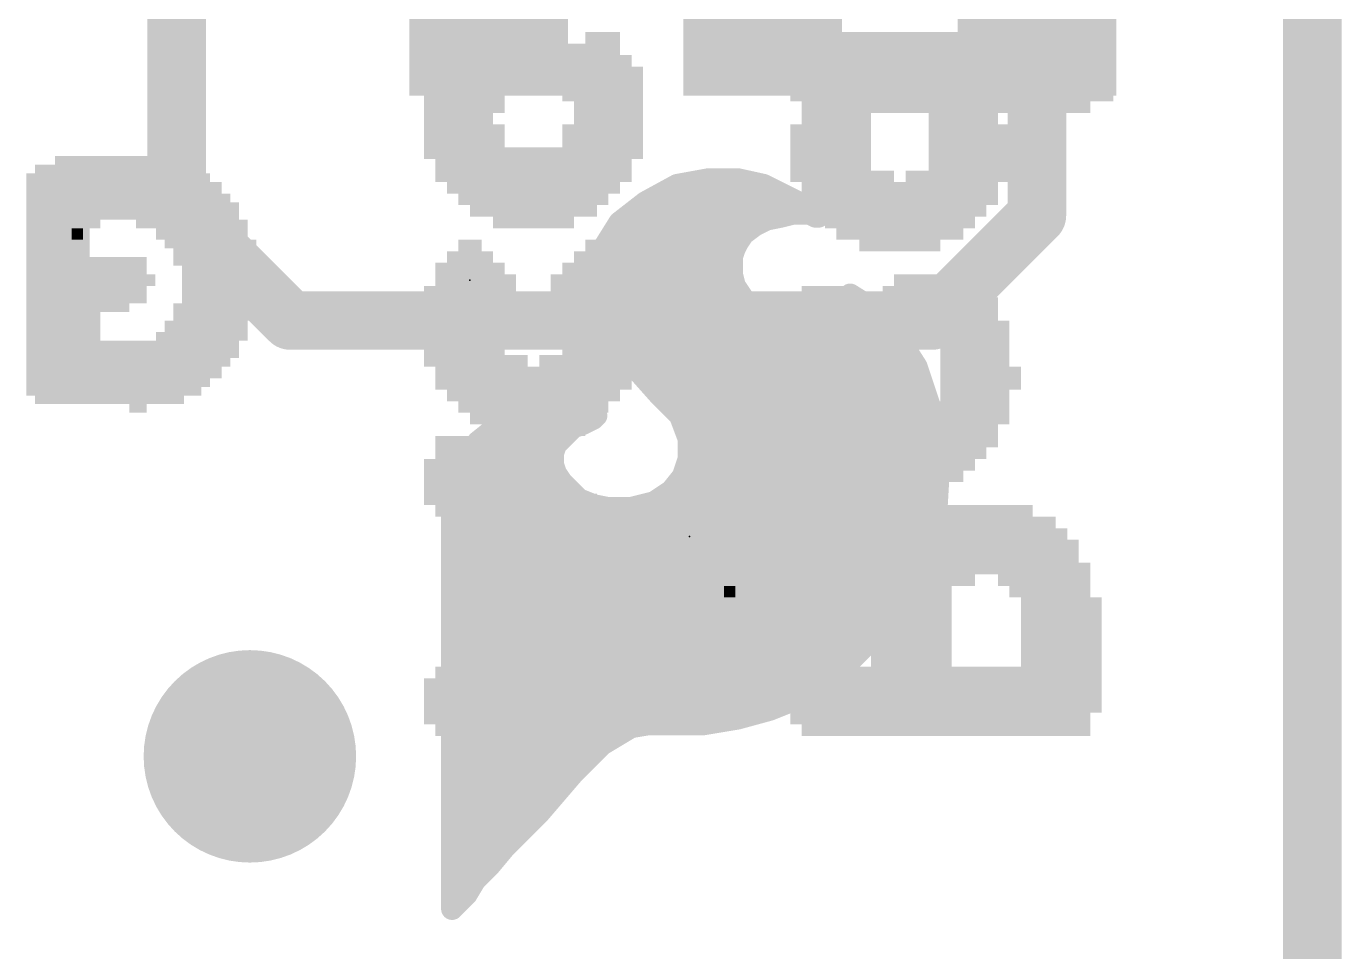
# Model space of a CAD drawing. Extents: x -42 to 65, y -11 to 21.
# Drawn here: x 9.512 to 14.072, y 0.212 to 3.42 of the extents above; entities that cross this region are included whole.
import ezdxf

# ---------------------------------------------------------------- set-up
doc = ezdxf.new("R2010")
doc.units = 0
for name, color, linetype in [('1', 12, 'CONTINUOUS'), ('16', 132, 'CONTINUOUS'), ('18', 110, 'CONTINUOUS'), ('20', 31, 'CONTINUOUS'), ('21', 41, 'CONTINUOUS'), ('22', 40, 'CONTINUOUS'), ('23', 53, 'CONTINUOUS'), ('24', 53, 'CONTINUOUS')]:
    doc.layers.add(name, color=color, linetype=linetype)

# ---------------------------------------------------------------- blocks, each defined once
blk = doc.blocks.new('RECT')
blk.add_solid([(-0.5, -0.5), (0.5, -0.5), (-0.5, 0.5), (0.5, 0.5)])
blk = doc.blocks.new('ROUNDV')
at = {"const_width": 0.5}
blk.add_lwpolyline([(0, -0.25, 1), (0, 0.25, 1), (0, -0.25)], format="xyb", dxfattribs=at)

msp = doc.modelspace()

# ---------------------------------------------------------------- linework, layer by layer
at = {"layer": '1', "const_width": 0.2032}
for points in [[(13.97, 17.78), (13.97, 0)], [(10.033, 3.81), (10.033, 2.794)], [(13.015, 3.7799), (13.015, 2.7639)], [(10.427, 2.4), (10.033, 2.794)], [(13.015, 2.7639), (12.6511, 2.4)], [(12.6511, 2.4), (10.427, 2.4)]]:
    msp.add_lwpolyline(points, dxfattribs=at)
at = {"layer": '1', "const_width": 0.1016}
for points in [[(10.0689, 2.8299, 1), (9.9971, 2.7581)], [(9.9822, 2.794, 1), (10.0838, 2.794)], [(13.0509, 2.728, 1), (12.9791, 2.7998)], [(12.9642, 2.7639, 1), (13.0658, 2.7639)], [(10.427, 2.4508, 1), (10.427, 2.3492)], [(10.3911, 2.3641, 1), (10.4629, 2.4359)], [(12.6152, 2.4359, 1), (12.687, 2.3641)], [(12.6511, 2.3492, 1), (12.6511, 2.4508)]]:
    msp.add_lwpolyline(points, format="xyb", dxfattribs=at)
at = {"layer": '16', "const_width": 0.2032}
msp.add_lwpolyline([(13.97, 17.78), (13.97, 0)], dxfattribs=at)
at = {"layer": '20', "const_width": 0.2032}
msp.add_lwpolyline([(13.97, 17.78), (13.97, 0)], dxfattribs=at)
at = {"layer": '21', "const_width": 0.0762}
for points in [[(11.878, 2.89), (11.768, 2.87)], [(11.978, 2.89), (11.878, 2.89)], [(12.068, 2.87), (11.978, 2.89)], [(11.768, 2.87), (11.658, 2.81)], [(12.208, 2.8), (12.068, 2.87)], [(11.658, 2.81), (11.568, 2.74)], [(11.6752, 2.8194), (12.1692, 2.8194)], [(12.248, 2.77), (12.208, 2.8)], [(12.038, 2.73), (12.078, 2.75)], [(12.078, 2.75), (12.128, 2.76)], [(12.128, 2.76), (12.168, 2.77)], [(12.168, 2.77), (12.228, 2.77)], [(12.228, 2.77), (12.248, 2.76)], [(12.258, 2.76), (12.248, 2.77)], [(12.248, 2.76), (12.258, 2.76)], [(11.568, 2.74), (11.518, 2.66)], [(11.5721, 2.7432), (12.0644, 2.7432)], [(11.978, 2.67), (11.998, 2.7)], [(11.998, 2.7), (12.038, 2.73)], [(11.518, 2.66), (11.488, 2.57)], [(11.5224, 2.667), (11.9765, 2.667)], [(11.968, 2.65), (11.978, 2.67)], [(11.958, 2.62), (11.968, 2.65)], [(11.958, 2.56), (11.958, 2.62)], [(11.488, 2.57), (11.488, 2.49)], [(11.4949, 2.5908), (11.958, 2.5908)], [(11.968, 2.52), (11.958, 2.56)], [(12.008, 2.46), (11.968, 2.52)], [(11.488, 2.5146), (11.9716, 2.5146)], [(11.488, 2.49), (11.508, 2.4)], [(12.368, 2.49), (12.368, 2.4)], [(12.448, 2.44), (12.368, 2.49)], [(11.4995, 2.4384), (12.0296, 2.4384)], [(12.068, 2.4), (12.008, 2.46)], [(12.368, 2.4384), (12.4494, 2.4384)], [(12.528, 2.35), (12.448, 2.44)], [(11.508, 2.4), (11.558, 2.31)], [(12.108, 2.37), (12.068, 2.4)], [(12.368, 2.4), (12.358, 2.37)], [(11.529, 2.3622), (12.1197, 2.3622)], [(12.138, 2.35), (12.108, 2.37)], [(12.178, 2.33), (12.138, 2.35)], [(12.348, 2.35), (12.318, 2.32)], [(12.358, 2.37), (12.348, 2.35)], [(12.3541, 2.3622), (12.5172, 2.3622)], [(12.598, 2.24), (12.528, 2.35)], [(11.558, 2.31), (11.628, 2.23)], [(12.258, 2.31), (12.178, 2.33)], [(12.288, 2.31), (12.258, 2.31)], [(12.318, 2.32), (12.288, 2.31)], [(11.579, 2.286), (12.5687, 2.286)], [(11.628, 2.23), (11.708, 2.14)], [(11.646, 2.2098), (12.6081, 2.2098)], [(12.648, 2.09), (12.598, 2.24)], [(11.708, 2.14), (11.778, 2.07)], [(11.7144, 2.1336), (12.6335, 2.1336)], [(11.218, 2.07), (11.168, 2.05)], [(11.268, 2.08), (11.218, 2.07)], [(11.328, 2.09), (11.268, 2.08)], [(11.448, 2.09), (11.328, 2.09)], [(11.438, 2.04), (11.478, 2.06)], [(11.488, 2.07), (11.448, 2.09)], [(11.478, 2.06), (11.488, 2.07)], [(11.778, 2.07), (11.808, 1.99)], [(12.678, 1.93), (12.648, 2.09)], [(11.128, 2.02), (11.078, 1.98)], [(11.168, 2.05), (11.128, 2.02)], [(11.1865, 2.0574), (11.4728, 2.0574)], [(11.348, 1.97), (11.408, 2.03)], [(11.408, 2.03), (11.438, 2.04)], [(11.7827, 2.0574), (12.6541, 2.0574)], [(11.078, 1.98), (11.018, 1.88)], [(11.0795, 1.9812), (11.3592, 1.9812)], [(11.338, 1.94), (11.348, 1.97)], [(11.808, 1.99), (11.808, 1.92)], [(11.808, 1.9812), (12.6684, 1.9812)], [(11.338, 1.9), (11.338, 1.94)], [(12.668, 1.76), (12.678, 1.93)], [(11.018, 1.88), (10.998, 1.81)], [(11.033, 1.905), (11.338, 1.905)], [(11.348, 1.87), (11.338, 1.9)], [(11.808, 1.92), (11.788, 1.86)], [(11.803, 1.905), (12.6765, 1.905)], [(11.368, 1.84), (11.348, 1.87)], [(11.428, 1.78), (11.368, 1.84)], [(11.788, 1.86), (11.748, 1.81)], [(10.998, 1.81), (10.988, 1.73)], [(11.0034, 1.8288), (11.3792, 1.8288)], [(11.748, 1.81), (11.688, 1.77)], [(11.763, 1.8288), (12.672, 1.8288)], [(10.9908, 1.7526), (11.515, 1.7526)], [(11.478, 1.76), (11.428, 1.78)], [(11.528, 1.75), (11.478, 1.76)], [(11.608, 1.75), (11.528, 1.75)], [(11.688, 1.77), (11.608, 1.75)], [(11.6184, 1.7526), (12.6661, 1.7526)], [(12.618, 1.57), (12.668, 1.76)], [(10.988, 1.73), (10.988, 0.36)], [(10.988, 1.6764), (12.646, 1.6764)], [(10.988, 1.6002), (12.6259, 1.6002)], [(12.518, 1.39), (12.618, 1.57)], [(10.988, 1.524), (12.5924, 1.524)], [(10.988, 1.4478), (12.5501, 1.4478)], [(12.448, 1.3), (12.518, 1.39)], [(10.988, 1.3716), (12.5037, 1.3716)], [(10.988, 1.2954), (12.4434, 1.2954)], [(12.368, 1.22), (12.448, 1.3)], [(10.988, 1.2192), (12.3671, 1.2192)], [(12.288, 1.15), (12.368, 1.22)], [(12.188, 1.09), (12.288, 1.15)], [(10.988, 1.143), (12.2763, 1.143)], [(10.988, 1.0668), (12.13, 1.0668)], [(12.088, 1.05), (12.188, 1.09)], [(11.858, 1), (11.978, 1.02)], [(11.978, 1.02), (12.088, 1.05)], [(10.988, 0.9906), (11.6116, 0.9906)], [(11.508, 0.93), (11.608, 0.99)], [(11.608, 0.99), (11.668, 1)], [(11.668, 1), (11.858, 1)], [(11.408, 0.83), (11.508, 0.93)], [(10.988, 0.9144), (11.4924, 0.9144)], [(10.988, 0.8382), (11.4162, 0.8382)], [(11.288, 0.69), (11.408, 0.83)], [(10.988, 0.762), (11.3497, 0.762)], [(10.988, 0.6858), (11.2838, 0.6858)], [(11.168, 0.57), (11.288, 0.69)], [(10.988, 0.6096), (11.2076, 0.6096)], [(11.118, 0.51), (11.168, 0.57)], [(10.988, 0.5334), (11.1375, 0.5334)], [(11.068, 0.46), (11.118, 0.51)], [(10.988, 0.4572), (11.0663, 0.4572)], [(11.038, 0.41), (11.068, 0.46)], [(10.988, 0.36), (11.038, 0.41)], [(10.988, 0.381), (11.009, 0.381)]]:
    msp.add_lwpolyline(points, dxfattribs=at)
at = {"layer": '21', "const_width": 0.0381}
for points in [[(11.878, 2.9091, 1), (11.878, 2.871)], [(11.8814, 2.8713, 1), (11.8746, 2.9087)], [(11.9821, 2.9086, 1), (11.9739, 2.8714)], [(11.978, 2.871, 1), (11.978, 2.9091)], [(11.7646, 2.8887, 1), (11.7714, 2.8513)], [(11.7771, 2.8533, 1), (11.7589, 2.8867)], [(12.0765, 2.887, 1), (12.0595, 2.853)], [(12.0639, 2.8514, 1), (12.0721, 2.8886)], [(11.6489, 2.8267, 1), (11.6671, 2.7933)], [(11.6697, 2.795, 1), (11.6463, 2.825)], [(11.6752, 2.8385, 1), (11.6752, 2.8004)], [(12.1692, 2.8004, 1), (12.1692, 2.8385)], [(12.2194, 2.8152, 1), (12.1966, 2.7848)], [(12.1995, 2.783, 1), (12.2165, 2.817)], [(12.0743, 2.7687, 1), (12.0817, 2.7313)], [(12.0865, 2.733, 1), (12.0695, 2.767)], [(12.1234, 2.7785, 1), (12.1326, 2.7415)], [(12.1317, 2.7413, 1), (12.1243, 2.7787)], [(12.168, 2.7891, 1), (12.168, 2.751)], [(12.1726, 2.7515, 1), (12.1634, 2.7885)], [(12.2365, 2.787, 1), (12.2195, 2.753)], [(12.228, 2.751, 1), (12.228, 2.7891)], [(12.2615, 2.7835, 1), (12.2345, 2.7565)], [(12.248, 2.7791, 1), (12.248, 2.741)], [(12.2366, 2.7548, 1), (12.2594, 2.7852)], [(12.2395, 2.743, 1), (12.2565, 2.777)], [(12.2445, 2.7465, 1), (12.2715, 2.7735)], [(12.258, 2.741, 1), (12.258, 2.7791)], [(11.5563, 2.755, 1), (11.5797, 2.725)], [(11.5842, 2.7299, 1), (11.5518, 2.7501)], [(11.5721, 2.7623, 1), (11.5721, 2.7242)], [(12.0139, 2.6894, 1), (11.9821, 2.7106)], [(12.0295, 2.747, 1), (12.0465, 2.713)], [(12.0494, 2.7148, 1), (12.0266, 2.7452)], [(12.0644, 2.7242, 1), (12.0644, 2.7623)], [(11.5361, 2.654, 1), (11.4999, 2.666)], [(11.5224, 2.6861, 1), (11.5224, 2.648)], [(11.9621, 2.6806, 1), (11.9939, 2.6594)], [(11.995, 2.6615, 1), (11.961, 2.6785)], [(11.9765, 2.648, 1), (11.9765, 2.6861)], [(11.9866, 2.7152, 1), (12.0094, 2.6848)], [(11.5018, 2.6701, 1), (11.5342, 2.6499)], [(11.9399, 2.626, 1), (11.9761, 2.614)], [(11.9771, 2.62, 1), (11.939, 2.62)], [(11.951, 2.6585, 1), (11.985, 2.6415)], [(11.9861, 2.644, 1), (11.9499, 2.656)], [(11.5071, 2.57, 1), (11.469, 2.57)], [(11.4949, 2.6099, 1), (11.4949, 2.5718)], [(11.958, 2.5718, 1), (11.958, 2.6099)], [(11.4699, 2.576, 1), (11.5061, 2.564)], [(11.9765, 2.5646, 1), (11.9395, 2.5554)], [(11.939, 2.56, 1), (11.9771, 2.56)], [(11.9839, 2.5306, 1), (11.9521, 2.5094)], [(11.488, 2.5337, 1), (11.488, 2.4956)], [(11.5066, 2.4941, 1), (11.4694, 2.4859)], [(11.469, 2.49, 1), (11.5071, 2.49)], [(11.9495, 2.5154, 1), (11.9865, 2.5246)], [(11.9716, 2.4956, 1), (11.9716, 2.5337)], [(12.3781, 2.5062, 1), (12.3579, 2.4738)], [(12.3871, 2.49, 1), (12.349, 2.49)], [(11.4995, 2.4575, 1), (11.4995, 2.4194)], [(12.0215, 2.4735, 1), (11.9945, 2.4465)], [(11.9921, 2.4494, 1), (12.0239, 2.4706)], [(12.0296, 2.4194, 1), (12.0296, 2.4575)], [(12.368, 2.4575, 1), (12.368, 2.4194)], [(12.4622, 2.4527, 1), (12.4338, 2.4273)], [(12.4379, 2.4238, 1), (12.4581, 2.4562)], [(12.4494, 2.4194, 1), (12.4494, 2.4575)], [(11.5247, 2.4093, 1), (11.4913, 2.3907)], [(11.4894, 2.3959, 1), (11.5266, 2.4041)], [(12.0794, 2.4152, 1), (12.0566, 2.3848)], [(12.0545, 2.3865, 1), (12.0815, 2.4135)], [(12.349, 2.4, 1), (12.3871, 2.4)], [(12.3861, 2.394, 1), (12.3499, 2.406)], [(11.529, 2.3813, 1), (11.529, 2.3432)], [(12.1186, 2.3859, 1), (12.0974, 2.3541)], [(12.0966, 2.3548, 1), (12.1194, 2.3852)], [(12.1465, 2.367, 1), (12.1295, 2.333)], [(12.1197, 2.3432, 1), (12.1197, 2.3813)], [(12.1274, 2.3341, 1), (12.1486, 2.3659)], [(12.331, 2.3585, 1), (12.365, 2.3415)], [(12.3615, 2.3365, 1), (12.3345, 2.3635)], [(12.3541, 2.3813, 1), (12.3541, 2.3432)], [(12.3399, 2.376, 1), (12.3761, 2.364)], [(12.375, 2.3615, 1), (12.341, 2.3785)], [(12.5441, 2.3602, 1), (12.5119, 2.3398)], [(12.5138, 2.3373, 1), (12.5422, 2.3627)], [(12.5172, 2.3432, 1), (12.5172, 2.3813)], [(11.5723, 2.3225, 1), (11.5437, 2.2975)], [(11.5413, 2.3007, 1), (11.5747, 2.3193)], [(12.1826, 2.3485, 1), (12.1734, 2.3115)], [(12.1695, 2.313, 1), (12.1865, 2.347)], [(12.258, 2.3291, 1), (12.258, 2.291)], [(12.2534, 2.2915, 1), (12.2626, 2.3285)], [(12.282, 2.3281, 1), (12.294, 2.2919)], [(12.288, 2.291, 1), (12.288, 2.3291)], [(12.3045, 2.3335, 1), (12.3315, 2.3065)], [(12.324, 2.3019, 1), (12.312, 2.3381)], [(11.579, 2.3051, 1), (11.579, 2.267)], [(12.5687, 2.267, 1), (12.5687, 2.3051)], [(11.6422, 2.2427, 1), (11.6138, 2.2173)], [(11.6137, 2.2175, 1), (11.6423, 2.2425)], [(11.646, 2.2288, 1), (11.646, 2.1907)], [(12.6161, 2.246, 1), (12.5799, 2.234)], [(12.5819, 2.2298, 1), (12.6141, 2.2502)], [(12.6081, 2.1907, 1), (12.6081, 2.2288)], [(11.7215, 2.1535, 1), (11.6945, 2.1265)], [(11.6938, 2.1273, 1), (11.7222, 2.1527)], [(11.7144, 2.1526, 1), (11.7144, 2.1145)], [(12.6335, 2.1145, 1), (12.6335, 2.1526)], [(11.2143, 2.0887, 1), (11.2217, 2.0513)], [(11.2251, 2.0523, 1), (11.2109, 2.0877)], [(11.2649, 2.0988, 1), (11.2711, 2.0612)], [(11.2717, 2.0613, 1), (11.2643, 2.0987)], [(11.328, 2.1091, 1), (11.328, 2.071)], [(11.3311, 2.0712, 1), (11.3249, 2.1088)], [(11.4565, 2.107, 1), (11.4395, 2.073)], [(11.448, 2.071, 1), (11.448, 2.1091)], [(11.4865, 2.043, 1), (11.4695, 2.077)], [(11.5015, 2.0565, 1), (11.4745, 2.0835)], [(11.4795, 2.053, 1), (11.4965, 2.087)], [(11.7958, 2.0767, 1), (11.7602, 2.0633)], [(11.7645, 2.0565, 1), (11.7915, 2.0835)], [(12.6667, 2.0935, 1), (12.6293, 2.0865)], [(12.6299, 2.084, 1), (12.6661, 2.096)], [(11.1166, 2.0352, 1), (11.1394, 2.0048)], [(11.1399, 2.0051, 1), (11.1161, 2.0349)], [(11.1609, 2.0677, 1), (11.1751, 2.0323)], [(11.1794, 2.0348, 1), (11.1566, 2.0652)], [(11.1865, 2.0764, 1), (11.1865, 2.0383)], [(11.402, 2.0481, 1), (11.414, 2.0119)], [(11.4215, 2.0165, 1), (11.3945, 2.0435)], [(11.4295, 2.057, 1), (11.4465, 2.023)], [(11.444, 2.0219, 1), (11.432, 2.0581)], [(11.4645, 2.0735, 1), (11.4915, 2.0465)], [(11.4728, 2.0383, 1), (11.4728, 2.0764)], [(11.7827, 2.0764, 1), (11.7827, 2.0383)], [(12.6541, 2.0383, 1), (12.6541, 2.0764)], [(11.0661, 1.9949, 1), (11.0899, 1.9651)], [(11.0795, 2.0002, 1), (11.0795, 1.9622)], [(11.0943, 1.9702, 1), (11.0617, 1.9898)], [(11.3661, 1.964, 1), (11.3299, 1.976)], [(11.3592, 1.9622, 1), (11.3592, 2.0002)], [(11.827, 1.99, 1), (11.7889, 1.99)], [(11.808, 2.0002, 1), (11.808, 1.9622)], [(11.7902, 1.9833, 1), (11.8258, 1.9967)], [(12.6684, 1.9622, 1), (12.6684, 2.0002)], [(11.3199, 1.946, 1), (11.3561, 1.934)], [(11.3571, 1.94, 1), (11.319, 1.94)], [(11.3345, 1.9835, 1), (11.3615, 1.9565)], [(12.697, 1.9289, 1), (12.659, 1.9311)], [(11.0363, 1.8748, 1), (10.9997, 1.8852)], [(11.033, 1.9241, 1), (11.033, 1.886)], [(11.3561, 1.906, 1), (11.3199, 1.894)], [(11.319, 1.9, 1), (11.3571, 1.9)], [(11.338, 1.886, 1), (11.338, 1.9241)], [(11.803, 1.9241, 1), (11.803, 1.886)], [(11.7889, 1.92, 1), (11.827, 1.92)], [(11.8261, 1.914, 1), (11.7899, 1.926)], [(12.6593, 1.9265, 1), (12.6967, 1.9335)], [(12.6765, 1.886, 1), (12.6765, 1.9241)], [(11.0017, 1.8898, 1), (11.0343, 1.8702)], [(11.3639, 1.8806, 1), (11.3321, 1.8594)], [(11.3299, 1.864, 1), (11.3661, 1.876)], [(11.3815, 1.8535, 1), (11.3545, 1.8265)], [(11.3521, 1.8294, 1), (11.3839, 1.8506)], [(11.7699, 1.866, 1), (11.8061, 1.854)], [(11.8029, 1.8481, 1), (11.7731, 1.8719)], [(10.9797, 1.8152, 1), (11.0163, 1.8048)], [(11.0169, 1.8076, 1), (10.9791, 1.8124)], [(11.0034, 1.8478, 1), (11.0034, 1.8097)], [(11.3792, 1.8097, 1), (11.3792, 1.8478)], [(11.7331, 1.8219, 1), (11.7629, 1.7981)], [(11.7586, 1.7941, 1), (11.7374, 1.8259)], [(11.763, 1.8478, 1), (11.763, 1.8097)], [(12.672, 1.8097, 1), (12.672, 1.8478)], [(10.9908, 1.7717, 1), (10.9908, 1.7336)], [(11.4351, 1.7977, 1), (11.4209, 1.7623)], [(11.4145, 1.7665, 1), (11.4415, 1.7935)], [(11.4817, 1.7787, 1), (11.4743, 1.7413)], [(11.4709, 1.7423, 1), (11.4851, 1.7777)], [(11.528, 1.7691, 1), (11.528, 1.7309)], [(11.515, 1.7336, 1), (11.515, 1.7717)], [(11.5243, 1.7313, 1), (11.5317, 1.7687)], [(11.6034, 1.7685, 1), (11.6126, 1.7315)], [(11.6184, 1.7717, 1), (11.6184, 1.7336)], [(11.608, 1.7309, 1), (11.608, 1.7691)], [(11.6774, 1.7859, 1), (11.6986, 1.7541)], [(11.6926, 1.7515, 1), (11.6834, 1.7885)], [(12.649, 1.7611, 1), (12.687, 1.7589)], [(12.6864, 1.7552, 1), (12.6496, 1.7648)], [(12.6661, 1.7336, 1), (12.6661, 1.7717)], [(11.0071, 1.73, 1), (10.969, 1.73)], [(10.9691, 1.7324, 1), (11.0069, 1.7276)], [(10.988, 1.6955, 1), (10.988, 1.6574)], [(12.646, 1.6574, 1), (12.646, 1.6955)], [(10.988, 1.6193, 1), (10.988, 1.5812)], [(12.6347, 1.5607, 1), (12.6013, 1.5793)], [(12.6259, 1.5812, 1), (12.6259, 1.6193)], [(10.988, 1.5431, 1), (10.988, 1.505)], [(12.5924, 1.505, 1), (12.5924, 1.5431)], [(12.5996, 1.5748, 1), (12.6364, 1.5652)], [(10.988, 1.4668, 1), (10.988, 1.4287)], [(12.5501, 1.4287, 1), (12.5501, 1.4668)], [(12.5013, 1.3993, 1), (12.5347, 1.3807)], [(12.533, 1.3783, 1), (12.503, 1.4017)], [(10.988, 1.3907, 1), (10.988, 1.3526)], [(12.5037, 1.3526, 1), (12.5037, 1.3907)], [(10.988, 1.3145, 1), (10.988, 1.2764)], [(12.433, 1.3117, 1), (12.463, 1.2883)], [(12.4615, 1.2865, 1), (12.4345, 1.3135)], [(12.4434, 1.2764, 1), (12.4434, 1.3145)], [(10.988, 1.2383, 1), (10.988, 1.2002)], [(12.3545, 1.2335, 1), (12.3815, 1.2065)], [(12.3805, 1.2057, 1), (12.3555, 1.2343)], [(12.3671, 1.2002, 1), (12.3671, 1.2383)], [(12.2978, 1.1337, 1), (12.2782, 1.1663)], [(10.988, 1.1621, 1), (10.988, 1.124)], [(12.2755, 1.1643, 1), (12.3005, 1.1357)], [(12.2763, 1.124, 1), (12.2763, 1.1621)], [(10.988, 1.0858, 1), (10.988, 1.0477)], [(12.13, 1.0477, 1), (12.13, 1.0858)], [(12.1782, 1.1063, 1), (12.1978, 1.0737)], [(12.1951, 1.0723, 1), (12.1809, 1.1077)], [(11.973, 1.0384, 1), (11.983, 1.0016)], [(11.9811, 1.0012, 1), (11.9749, 1.0388)], [(12.0809, 1.0677, 1), (12.0951, 1.0323)], [(12.093, 1.0316, 1), (12.083, 1.0684)], [(10.988, 1.0096, 1), (10.988, 0.9716)], [(11.6049, 1.0088, 1), (11.6111, 0.9712)], [(11.6178, 0.9737, 1), (11.5982, 1.0063)], [(11.6116, 0.9716, 1), (11.6116, 1.0096)], [(11.668, 1.0191, 1), (11.668, 0.9809)], [(11.6711, 0.9812, 1), (11.6649, 1.0188)], [(11.8549, 1.0188, 1), (11.8611, 0.9812)], [(11.858, 0.9809, 1), (11.858, 1.0191)], [(11.4982, 0.9463, 1), (11.5178, 0.9137)], [(11.5215, 0.9165, 1), (11.4945, 0.9435)], [(10.988, 0.9335, 1), (10.988, 0.8953)], [(11.4924, 0.8953, 1), (11.4924, 0.9335)], [(10.988, 0.8573, 1), (10.988, 0.8192)], [(11.4225, 0.8176, 1), (11.3935, 0.8424)], [(11.4162, 0.8192, 1), (11.4162, 0.8573)], [(11.3945, 0.8435, 1), (11.4215, 0.8165)], [(10.988, 0.7811, 1), (10.988, 0.7429)], [(11.3497, 0.7429, 1), (11.3497, 0.7811)], [(10.988, 0.7049, 1), (10.988, 0.6668)], [(11.2735, 0.7024, 1), (11.3025, 0.6776)], [(11.3015, 0.6765, 1), (11.2745, 0.7035)], [(11.2838, 0.6668, 1), (11.2838, 0.7049)], [(10.988, 0.6287, 1), (10.988, 0.5906)], [(11.2076, 0.5906, 1), (11.2076, 0.6287)], [(11.1545, 0.5835, 1), (11.1815, 0.5565)], [(11.1826, 0.5578, 1), (11.1534, 0.5822)], [(10.988, 0.5524, 1), (10.988, 0.5143)], [(11.1315, 0.4965, 1), (11.1045, 0.5235)], [(11.1375, 0.5143, 1), (11.1375, 0.5524)], [(11.1034, 0.5222, 1), (11.1326, 0.4978)], [(10.988, 0.4763, 1), (10.988, 0.4381)], [(11.0545, 0.4735, 1), (11.0815, 0.4465)], [(11.0843, 0.4502, 1), (11.0517, 0.4698)], [(11.0663, 0.4381, 1), (11.0663, 0.4763)], [(10.988, 0.4001, 1), (10.988, 0.3619)], [(11.009, 0.3619, 1), (11.009, 0.4001)], [(11.0217, 0.4198, 1), (11.0543, 0.4002)], [(11.0515, 0.3965, 1), (11.0245, 0.4235)], [(10.9745, 0.3735, 1), (11.0015, 0.3465)], [(10.969, 0.36, 1), (11.0071, 0.36)]]:
    msp.add_lwpolyline(points, format="xyb", dxfattribs=at)
at = {"layer": '23'}
msp.add_point((11.811, 1.651), dxfattribs=at)
at = {"layer": '24'}
msp.add_point((11.049, 2.54), dxfattribs=at)

# ---------------------------------------------------------------- block references
at = {"layer": '1', "xscale": 0.55, "yscale": 1.2}
for p in [(11.115, 3.7799), (12.065, 3.7799), (13.015, 3.7799)]:
    msp.add_blockref('RECT', p, dxfattribs=at)
at = {"layer": '18', "xscale": 0.7366, "yscale": 0.7366}
msp.add_blockref('ROUNDV', (10.287, 0.889), dxfattribs=at)
msp.add_blockref('ROUNDV', (10.287, 0.889), dxfattribs=at)
at = {"layer": '21'}
for p, xscale, yscale in [((9.737, 2.955), 0.25, 0.03), ((9.767, 2.925), 0.45, 0.03), ((9.782, 2.895), 0.54, 0.03), ((9.817, 2.86), 0.61, 0.04), ((9.832, 2.825), 0.64, 0.03), ((9.847, 2.795), 0.67, 0.03), ((9.847, 2.765), 0.67, 0.03), ((9.622, 2.735), 0.22, 0.03), ((10.052, 2.735), 0.32, 0.03), ((9.622, 2.7), 0.22, 0.04), ((10.087, 2.7), 0.25, 0.04), ((9.622, 2.665), 0.22, 0.03), ((9.622, 2.635), 0.22, 0.03), ((10.122, 2.665), 0.26, 0.03), ((10.137, 2.635), 0.23, 0.03), ((9.622, 2.605), 0.22, 0.03), ((10.137, 2.605), 0.23, 0.03), ((9.622, 2.575), 0.22, 0.03), ((9.622, 2.54), 0.22, 0.04), ((10.152, 2.575), 0.2, 0.03), ((10.167, 2.54), 0.23, 0.04), ((9.622, 2.505), 0.22, 0.03), ((10.152, 2.505), 0.2, 0.03), ((9.622, 2.475), 0.22, 0.03), ((10.152, 2.475), 0.2, 0.03), ((9.622, 2.445), 0.22, 0.03), ((9.622, 2.415), 0.22, 0.03), ((10.137, 2.445), 0.23, 0.03), ((10.137, 2.415), 0.23, 0.03), ((9.622, 2.38), 0.22, 0.04), ((10.122, 2.38), 0.26, 0.04), ((9.622, 2.345), 0.22, 0.03), ((9.862, 2.315), 0.7, 0.03), ((10.087, 2.345), 0.25, 0.03), ((9.847, 2.285), 0.67, 0.03), ((9.832, 2.255), 0.64, 0.03), ((9.817, 2.22), 0.61, 0.04), ((9.802, 2.185), 0.58, 0.03), ((9.767, 2.155), 0.51, 0.03), ((9.752, 2.125), 0.42, 0.03)]:
    msp.add_blockref('RECT', p, dxfattribs=dict(at, xscale=xscale, yscale=yscale))
at = {"layer": '22'}
for p, xscale, yscale, rotation in [((11.03, 3.1), 0.6, 0.04, 90), ((11.07, 3.08), 0.64, 0.04, 90), ((11.47, 3.08), 0.64, 0.04, 90), ((11.51, 3.1), 0.6, 0.04, 90), ((11.55, 3.12), 0.56, 0.04, 90), ((12.22, 3.1), 0.6, 0.04, 90), ((12.26, 3.08), 0.64, 0.04, 90), ((12.3, 3.06), 0.68, 0.04, 90), ((12.34, 3.04), 0.72, 0.04, 90), ((12.38, 3.04), 0.72, 0.04, 90), ((12.42, 3.02), 0.76, 0.04, 90), ((12.46, 3.26), 0.28, 0.04, 90), ((12.5, 3.26), 0.28, 0.04, 90), ((12.54, 3.26), 0.28, 0.04, 90), ((12.58, 3.26), 0.28, 0.04, 90), ((12.62, 3.26), 0.28, 0.04, 90), ((12.66, 3.02), 0.76, 0.04, 90), ((12.7, 3.04), 0.72, 0.04, 90), ((12.74, 3.04), 0.72, 0.04, 90), ((12.78, 3.06), 0.68, 0.04, 90), ((12.82, 3.08), 0.64, 0.04, 90), ((12.86, 3.1), 0.6, 0.04, 90), ((12.9, 3.26), 0.28, 0.04, 90), ((12.94, 3.26), 0.28, 0.04, 90), ((12.98, 3.26), 0.28, 0.04, 90), ((13.02, 3.26), 0.28, 0.04, 90), ((13.06, 3.26), 0.28, 0.04, 90), ((13.1, 3.26), 0.28, 0.04, 90), ((13.14, 3.26), 0.28, 0.04, 90), ((13.18, 3.26), 0.28, 0.04, 90), ((13.22, 3.28), 0.24, 0.04, 90), ((10.99, 3.1), 0.52, 0.04, 90), ((11.11, 3.06), 0.6, 0.04, 90), ((11.39, 3.26), 0.2, 0.04, 90), ((11.43, 3.06), 0.6, 0.04, 90), ((12.18, 3.26), 0.2, 0.04, 90), ((13.26, 3.26), 0.2, 0.04, 90), ((10.95, 3.1), 0.44, 0.04, 90), ((11.15, 3.22), 0.2, 0.04, 90), ((11.59, 3.1), 0.44, 0.04, 90), ((10.91, 3.12), 0.32, 0.04, 90), ((11.19, 3.24), 0.08, 0.04, 90), ((11.35, 3.24), 0.08, 0.04, 90), ((11.63, 3.12), 0.32, 0.04, 90), ((11.15, 2.9), 0.36, 0.04, 90), ((11.39, 2.9), 0.36, 0.04, 90), ((12.18, 2.98), 0.2, 0.04, 90), ((12.9, 2.98), 0.2, 0.04, 90), ((9.879, 2.955), 0.22, 0.03, 180), ((11.19, 2.86), 0.28, 0.04, 90), ((11.23, 2.86), 0.28, 0.04, 90), ((11.27, 2.86), 0.28, 0.04, 90), ((11.31, 2.86), 0.28, 0.04, 90), ((11.35, 2.86), 0.28, 0.04, 90), ((9.899, 2.925), 0.38, 0.03, 180), ((12.46, 2.78), 0.28, 0.04, 90), ((12.5, 2.78), 0.28, 0.04, 90), ((12.58, 2.78), 0.28, 0.04, 90), ((12.62, 2.78), 0.28, 0.04, 90), ((9.899, 2.86), 0.58, 0.04, 180), ((9.894, 2.895), 0.51, 0.03, 180), ((12.54, 2.76), 0.24, 0.04, 90), ((9.899, 2.825), 0.64, 0.03, 180), ((9.929, 2.795), 0.64, 0.03, 180), ((9.929, 2.765), 0.64, 0.03, 180), ((9.704, 2.735), 0.13, 0.03, 180), ((10.134, 2.735), 0.29, 0.03, 180), ((9.689, 2.7), 0.04, 0.04, 180), ((10.154, 2.7), 0.25, 0.04, 180), ((10.184, 2.665), 0.25, 0.03, 180), ((10.199, 2.635), 0.22, 0.03, 180), ((11.03, 2.38), 0.6, 0.04, 90), ((11.07, 2.36), 0.64, 0.04, 90), ((11.47, 2.36), 0.64, 0.04, 90), ((11.51, 2.38), 0.6, 0.04, 90), ((9.754, 2.605), 0.35, 0.03, 180), ((10.199, 2.605), 0.22, 0.03, 180), ((10.95, 2.38), 0.44, 0.04, 90), ((10.99, 2.38), 0.52, 0.04, 90), ((11.11, 2.32), 0.64, 0.04, 90), ((11.15, 2.5), 0.2, 0.04, 90), ((11.39, 2.5), 0.2, 0.04, 90), ((11.43, 2.32), 0.64, 0.04, 90), ((11.55, 2.38), 0.52, 0.04, 90), ((11.59, 2.38), 0.44, 0.04, 90), ((9.754, 2.575), 0.35, 0.03, 180), ((9.769, 2.54), 0.38, 0.04, 180), ((10.199, 2.575), 0.22, 0.03, 180), ((10.199, 2.54), 0.22, 0.04, 180), ((11.19, 2.52), 0.08, 0.04, 90), ((11.35, 2.52), 0.08, 0.04, 90), ((12.54, 2.18), 0.76, 0.04, 90), ((12.58, 2.18), 0.76, 0.04, 90), ((12.62, 2.44), 0.24, 0.04, 90), ((12.66, 2.44), 0.24, 0.04, 90), ((12.7, 2.2), 0.72, 0.04, 90), ((12.74, 2.2), 0.72, 0.04, 90), ((9.739, 2.505), 0.38, 0.03, 180), ((10.199, 2.505), 0.22, 0.03, 180), ((10.91, 2.38), 0.28, 0.04, 90), ((11.63, 2.38), 0.28, 0.04, 90), ((12.22, 2.24), 0.56, 0.04, 90), ((12.26, 2.22), 0.6, 0.04, 90), ((12.3, 2.2), 0.64, 0.04, 90), ((12.34, 2.18), 0.68, 0.04, 90), ((12.5, 2.16), 0.72, 0.04, 90), ((12.78, 2.2), 0.64, 0.04, 90), ((12.82, 2.22), 0.6, 0.04, 90), ((9.739, 2.475), 0.38, 0.03, 180), ((10.199, 2.475), 0.22, 0.03, 180), ((12.18, 2.24), 0.48, 0.04, 90), ((12.38, 2.42), 0.12, 0.04, 90), ((12.46, 2.14), 0.68, 0.04, 90), ((12.86, 2.22), 0.52, 0.04, 90), ((9.709, 2.445), 0.32, 0.03, 180), ((9.659, 2.415), 0.22, 0.03, 180), ((10.184, 2.415), 0.25, 0.03, 180), ((10.199, 2.445), 0.22, 0.03, 180), ((9.659, 2.38), 0.22, 0.04, 180), ((10.169, 2.38), 0.22, 0.04, 180), ((12.9, 2.22), 0.36, 0.04, 90), ((9.659, 2.345), 0.22, 0.03, 180), ((9.674, 2.315), 0.25, 0.03, 180), ((10.104, 2.315), 0.29, 0.03, 180), ((10.154, 2.345), 0.25, 0.03, 180), ((11.15, 2.18), 0.36, 0.04, 90), ((11.39, 2.18), 0.36, 0.04, 90), ((9.899, 2.285), 0.7, 0.03, 180), ((11.19, 2.14), 0.28, 0.04, 90), ((11.23, 2.14), 0.28, 0.04, 90), ((11.31, 2.14), 0.28, 0.04, 90), ((11.35, 2.14), 0.28, 0.04, 90), ((12.14, 2.24), 0.16, 0.04, 90), ((9.899, 2.255), 0.64, 0.03, 180), ((9.884, 2.22), 0.61, 0.04, 180), ((11.27, 2.1), 0.28, 0.04, 90), ((12.94, 2.2), 0.08, 0.04, 90), ((9.879, 2.185), 0.54, 0.03, 180), ((9.879, 2.155), 0.48, 0.03, 180), ((12.38, 2), 0.32, 0.04, 90), ((9.884, 2.125), 0.35, 0.03, 180), ((9.899, 2.095), 0.06, 0.03, 180), ((12.42, 1.96), 0.32, 0.04, 90), ((12.66, 1.96), 0.32, 0.04, 90), ((12.62, 1.94), 0.28, 0.04, 90), ((10.95, 1.86), 0.28, 0.04, 90), ((10.99, 1.86), 0.28, 0.04, 90), ((11.03, 1.84), 0.32, 0.04, 90), ((10.91, 1.84), 0.16, 0.04, 90), ((11.07, 1.82), 0.28, 0.04, 90), ((11.15, 1.46), 0.92, 0.04, 90), ((11.19, 1.46), 0.92, 0.04, 90), ((11.23, 1.46), 0.84, 0.04, 90), ((11.27, 1.46), 0.84, 0.04, 90), ((11.31, 1.46), 0.76, 0.04, 90), ((11.35, 1.7), 0.28, 0.04, 90), ((11.39, 1.66), 0.28, 0.04, 90), ((11.43, 1.66), 0.28, 0.04, 90), ((11.47, 1.64), 0.32, 0.04, 90), ((12.26, 1.66), 0.28, 0.04, 90), ((12.3, 1.64), 0.32, 0.04, 90), ((11.51, 1.46), 0.6, 0.04, 90), ((11.55, 1.48), 0.56, 0.04, 90), ((12.22, 1.64), 0.24, 0.04, 90), ((12.34, 1.62), 0.28, 0.04, 90), ((12.38, 1.6), 0.32, 0.04, 90), ((12.7, 1.36), 0.8, 0.04, 90), ((12.74, 1.62), 0.28, 0.04, 90), ((12.78, 1.62), 0.28, 0.04, 90), ((12.82, 1.64), 0.24, 0.04, 90), ((12.86, 1.64), 0.24, 0.04, 90), ((12.9, 1.62), 0.28, 0.04, 90), ((12.94, 1.6), 0.32, 0.04, 90), ((12.98, 1.36), 0.8, 0.04, 90), ((11.59, 1.46), 0.52, 0.04, 90), ((11.63, 1.48), 0.48, 0.04, 90), ((12.18, 1.64), 0.16, 0.04, 90), ((12.42, 1.58), 0.28, 0.04, 90), ((12.46, 1.34), 0.76, 0.04, 90), ((12.62, 1.34), 0.76, 0.04, 90), ((12.66, 1.34), 0.76, 0.04, 90), ((13.02, 1.34), 0.76, 0.04, 90), ((13.06, 1.34), 0.76, 0.04, 90), ((11.67, 1.46), 0.44, 0.04, 90), ((11.71, 1.48), 0.4, 0.04, 90), ((12.5, 1.32), 0.72, 0.04, 90), ((12.54, 1.32), 0.72, 0.04, 90), ((12.58, 1.32), 0.72, 0.04, 90), ((13.1, 1.32), 0.72, 0.04, 90), ((11.75, 1.46), 0.36, 0.04, 90), ((11.79, 1.48), 0.32, 0.04, 90), ((11.83, 1.46), 0.28, 0.04, 90), ((11.87, 1.48), 0.24, 0.04, 90), ((13.14, 1.3), 0.68, 0.04, 90), ((11.91, 1.46), 0.2, 0.04, 90), ((13.18, 1.26), 0.6, 0.04, 90), ((11.95, 1.46), 0.04, 0.04, 90), ((11.43, 1.28), 0.32, 0.04, 90), ((11.47, 1.3), 0.28, 0.04, 90), ((13.22, 1.24), 0.4, 0.04, 90), ((11.35, 1.24), 0.32, 0.04, 90), ((11.39, 1.26), 0.28, 0.04, 90), ((11.03, 1.08), 0.32, 0.04, 90), ((11.07, 1.1), 0.28, 0.04, 90), ((10.95, 1.08), 0.24, 0.04, 90), ((10.99, 1.06), 0.28, 0.04, 90), ((12.22, 1.08), 0.24, 0.04, 90), ((12.26, 1.08), 0.24, 0.04, 90), ((12.3, 1.08), 0.24, 0.04, 90), ((12.34, 1.08), 0.24, 0.04, 90), ((12.38, 1.08), 0.24, 0.04, 90), ((12.42, 1.08), 0.24, 0.04, 90), ((12.74, 1.08), 0.24, 0.04, 90), ((12.78, 1.08), 0.24, 0.04, 90), ((12.82, 1.08), 0.24, 0.04, 90), ((12.86, 1.08), 0.24, 0.04, 90), ((12.9, 1.08), 0.24, 0.04, 90), ((12.94, 1.08), 0.24, 0.04, 90), ((10.91, 1.08), 0.16, 0.04, 90), ((12.18, 1.08), 0.16, 0.04, 90)]:
    msp.add_blockref('RECT', p, dxfattribs=dict(at, xscale=xscale, yscale=yscale, rotation=rotation))
at = {"layer": '22', "yscale": 0.04, "rotation": 90}
msp.add_blockref('RECT', (11.11, 1.46), dxfattribs=at)

doc.saveas('drawing.dxf')
